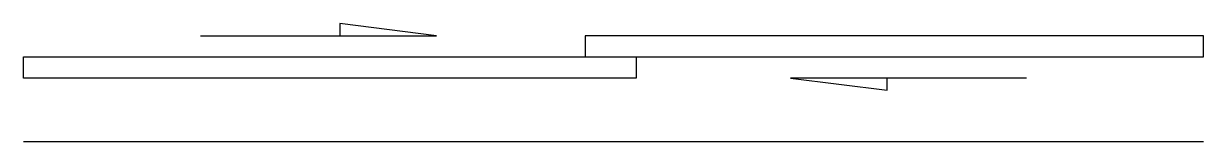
# Model space of a CAD drawing. Header units: inches. Extents: x 0 to 1400, y 0 to 139.
import ezdxf

# ---------------------------------------------------------------- set-up
doc = ezdxf.new("R2010")
doc.units = ezdxf.units.IN
doc.header["$MEASUREMENT"] = 0
doc.layers.add('WINDOW', color=4, linetype='Continuous')

# ---------------------------------------------------------------- blocks, each defined once
blk = doc.blocks.new('$DorLib2D$00000131')
at = {"color": 0, "linetype": 'Continuous'}
for p, q in [((0.15, 0.125), (0.2319, 0.1973)), ((0.2319, 0.1973), (0.2319, 0.125)), ((-0.5, 0.125), (-0.5, 0)), ((0.0192, 0.125), (-0.5, 0.125)), ((0.0192, 0), (0.0192, 0.125)), ((0.35, 0.125), (0.15, 0.125)), ((-0.5, 0), (0.0192, 0)), ((-0.024, 0), (0.5, 0)), ((-0.024, -0.125), (-0.024, 0)), ((0.5, 0), (0.5, -0.125)), ((-0.35, -0.125), (-0.15, -0.125)), ((-0.2319, -0.1973), (-0.2319, -0.125)), ((-0.15, -0.125), (-0.2319, -0.1973)), ((0.5, -0.125), (-0.024, -0.125))]:
    blk.add_line(p, q, dxfattribs=at)

msp = doc.modelspace()

# ---------------------------------------------------------------- linework, layer by layer
at = {"layer": 'WINDOW'}
msp.add_line((0, 0), (1400, 0), dxfattribs=at)

# ---------------------------------------------------------------- block references
at = {"layer": 'WINDOW', "xscale": -1400, "yscale": 200, "zscale": 1400, "rotation": 179.9999999999974}
msp.add_blockref('$DorLib2D$00000131', (700, 100), dxfattribs=at)

doc.saveas('drawing.dxf')
